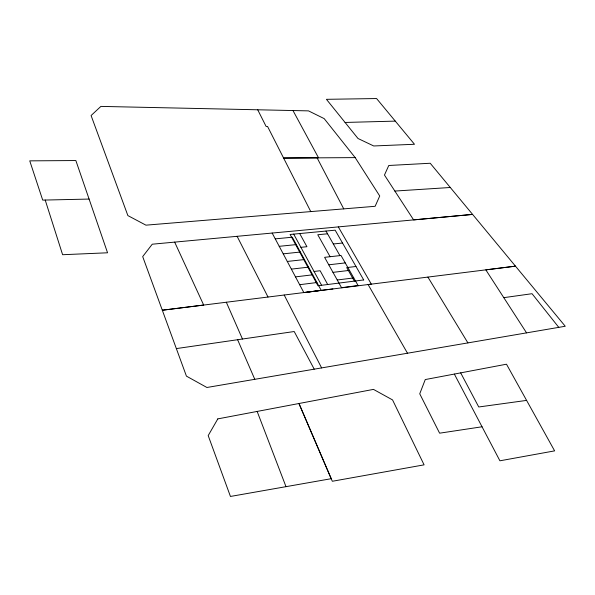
<?xml version="1.0" encoding="UTF-8"?>
<svg xmlns="http://www.w3.org/2000/svg" width="595" height="595" viewBox="0 0 595 595"><rect width="100%" height="100%" fill="white"/><g stroke="black" fill="none" stroke-linecap="round" stroke-linejoin="round"><path stroke-width="0.89" d="M454.349 374.069L506.494 364.2L554.622 450.876L499.919 460.805L454.349 374.069L425.261 379.558L419.743 393.801L439.608 433.182L482.047 426.779M321.605 367.911L565.25 326.253L430.215 163.253L388.773 165.484L384.459 175.056L413.614 219.89L472.594 214.408L152.253 244.203L142.688 256.594L186.428 376.129L206.911 387.486L321.605 367.911L284.194 295.023M176.358 348.588L294.213 331.527L314.205 369.145M503.794 297.656L532.042 293.707L558.787 327.369M526.575 400.405L478.744 406.98L460.679 372.864M299.664 284.7L316.949 282.528M337.239 279.992L353.772 277.917M303.837 292.599L371.332 284.135L338.324 226.903M332.917 288.939L162.294 310.226L203.683 305.049L174.662 242.128M295.492 276.876L312.747 274.801M332.984 272.361L349.488 270.375M314.063 271.454L320.14 270.732L327.711 284.514M355.988 266.486L346.707 267.586L354.389 281.115M291.372 269.126L308.574 267.14M328.775 264.805L345.241 262.908M287.281 261.45L304.454 259.554M283.235 253.849L300.363 252.035M300.899 247.327L306.923 246.709L299.694 233.552M333.319 243.98L342.534 243.028M279.219 246.323L296.31 244.59M275.247 238.863L292.301 237.212L321.196 290.338L303.867 292.599L272.153 233.047M327.54 233.798L317.767 234.742L330.091 256.713M394.849 191.062L450.303 187.492M345.078 122.451L358.012 138.501L373.72 145.968L414.484 144.273L376.576 98.547L326.424 99.32L345.078 122.451L395.288 121.12M45.213 200.054L62.616 254.72L107.554 252.786L75.855 160.546L29.75 160.858L42.706 200.106L89.101 199.065M355.178 157.615L324.171 118.613L308.515 110.878L100.897 106.401L91.087 115.527L127.88 215.591L145.939 225.163L375.14 206.294L379.729 195.993L355.178 157.615L283.584 158.039L318.533 157.824L292.978 110.544M526.56 332.873L485.832 269.87L515.478 266.158L368.097 284.544L407.493 353.214M427.917 277.106L467.908 342.899M325.986 231.053L339.924 255.627M293.699 234.125L321.605 285.288M317.098 157.839L343.754 208.89M237.115 236.319L268.01 297.031M310.783 211.604L267.564 126.467L266.106 126.43L257.709 109.77M226.323 302.238L242.463 339.024M237.621 339.73L254.786 379.305M257.152 411.428L285.994 486.665M217.815 418.887L208.191 435.599L230.444 496.453L331.207 478.7L298.965 403.507L332.322 481.273L424.086 464.851L392.544 399.914L373.474 389.39L217.815 418.887M358.093 285.533L341.53 287.69L324.602 257.323L341.032 255.5L358.093 285.533M363.701 279.933L317.983 285.749L290.107 234.467L335.163 230.183L363.701 279.933"/></g></svg>
